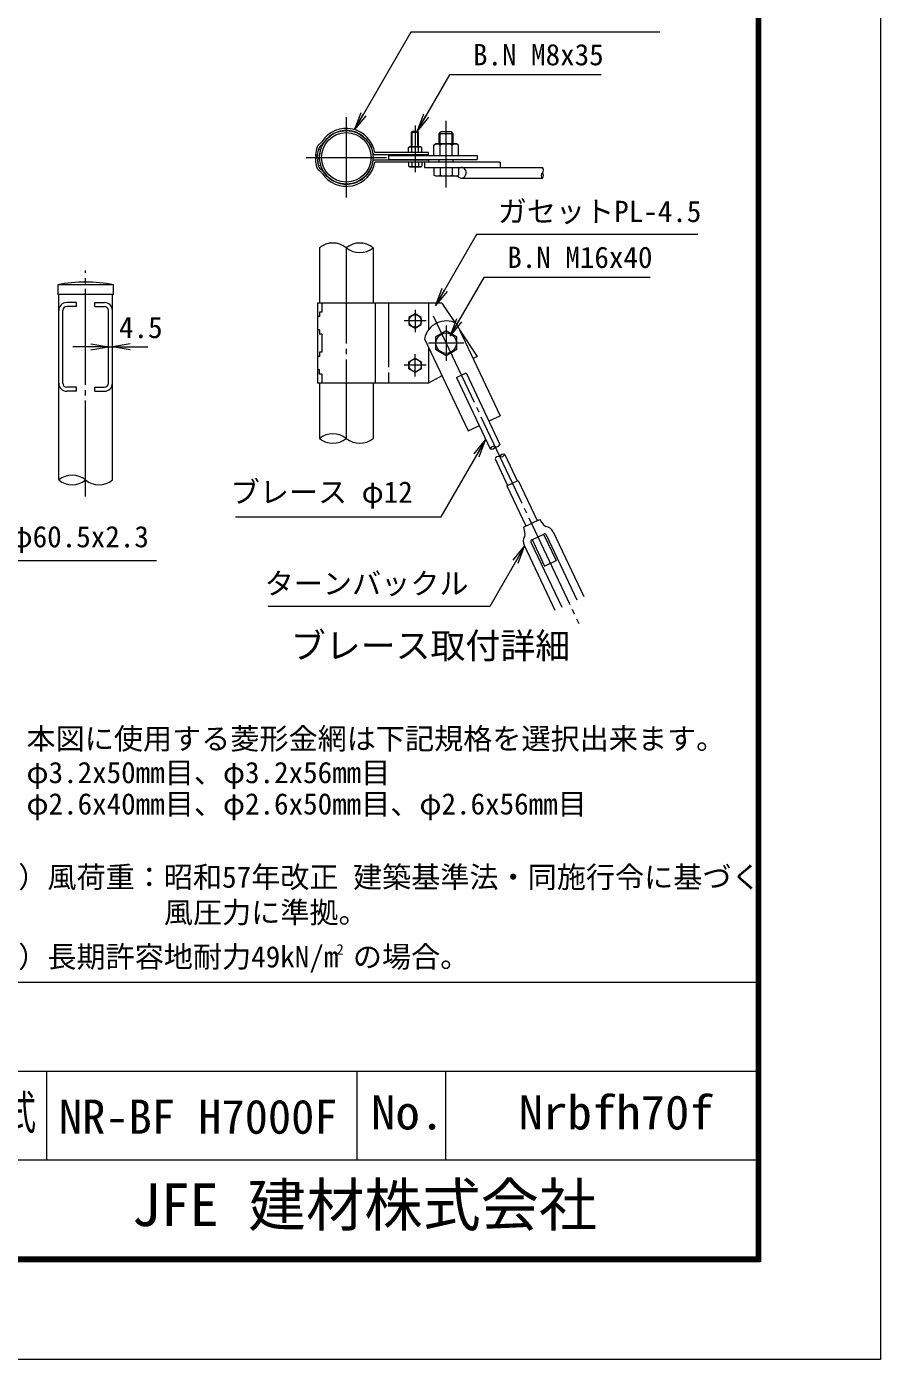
# Model space of a CAD drawing. Units: millimetres, scale not verified. Extents: x -10500 to 10500, y -7425 to 7425.
# Drawn here: x 5689 to 10500, y -7425 to 86 of the extents above; entities that cross this region are included whole.
import ezdxf
from ezdxf.enums import TextEntityAlignment as Align

# ---------------------------------------------------------------- set-up
doc = ezdxf.new("R2010")
doc.units = ezdxf.units.MM
doc.header["$LTSCALE"] = 30
doc.linetypes.add('LONG_CHAIN', pattern=[21, 18, -1, 1, -1])
doc.linetypes.add('LONG_DASHED2', pattern=[13, 12, -1])
for name, color, linetype, lineweight in [('0-0_D-TTL', 7, 'Continuous', 9), ('0-1_D-TTL-TXT', 7, 'Continuous', 9), ('0-2_D-STR-TXT', 7, 'Continuous', 9), ('0-4_D-STR1', 1, 'Continuous', 9), ('0-7_D-BMK', 2, 'LONG_CHAIN', 9), ('0-8_D-STR-DIM', 7, 'Continuous', 9), ('0-9_0', 7, 'Continuous', 9), ('0-A_D-STR3', 3, 'Continuous', 9)]:
    doc.layers.add(name, color=color, linetype=linetype, lineweight=lineweight)
doc.styles.add('ＭＳ ゴシック', font='')
doc.styles.get('ＭＳ ゴシック').set_extended_font_data('MS Gothic')

# ---------------------------------------------------------------- blocks, each defined once
blk = doc.blocks.new('M8 側')
at = {"layer": '0-9_0'}
for p, q in [((-225.2, 173.3), (-187.5, 195)), ((-225.2, 0), (-225.2, 173.3)), ((225.2, 0), (-225.2, 0)), ((187.5, 195), (-187.5, 195)), ((-112.6, 0), (-112.6, 173.3)), ((112.6, 0), (112.6, 173.3)), ((225.2, 173.3), (187.5, 195)), ((225.2, 0), (225.2, 173.3))]:
    blk.add_line(p, q, dxfattribs=at)
for centre, radius, start, end in [((-168.9, 91), 99.7, 55.61586, 124.38414), ((0, -181.9), 372.6, 72.4121, 107.5879), ((168.9, 91), 99.7, 55.61585, 124.38416)]:
    blk.add_arc(centre, radius, start, end, dxfattribs=at)
blk = doc.blocks.new('_Open')
at = {"layer": '0-9_0'}
blk.add_line((-30, 5), (0, 0), dxfattribs=at)
blk.add_lwpolyline([(-30, -5), (0, 0), (-30, 0)], dxfattribs=at)

msp = doc.modelspace()

# ---------------------------------------------------------------- linework, layer by layer
at = {"layer": '0-0_D-TTL'}
for p, q in [((5300, -5300), (9800, -5300)), ((5300, -5800), (9800, -5800)), ((5800, -5800), (5800, -6300)), ((7550, -5800), (7550, -6300)), ((8050, -5800), (8050, -6300)), ((5300, -6300), (9800, -6300))]:
    msp.add_line(p, q, dxfattribs=at)
at = {"layer": '0-0_D-TTL', "color": 2}
msp.add_lwpolyline([(-10500, 7425), (10500, 7425), (10500, -7425), (-10500, -7425)], close=True, dxfattribs=at)
at = {"layer": '0-0_D-TTL'}
for points in [[(-9825, 6875), (9825, 6875), (9825, -6875), (-9825, -6875)], [(-9818.75, 6868.75), (9818.75, 6868.75), (9818.75, -6868.75), (-9818.75, -6868.75)], [(-9812.5, 6862.5), (9812.5, 6862.5), (9812.5, -6862.5), (-9812.5, -6862.5)], [(-9806.25, 6856.25), (9806.25, 6856.25), (9806.25, -6856.25), (-9806.25, -6856.25)], [(-9800, 6850), (9800, 6850), (9800, -6850), (-9800, -6850)]]:
    msp.add_lwpolyline(points, close=True, dxfattribs=at)
at = {"layer": '0-2_D-STR-TXT'}
for points in [[(9256.64, 55.8), (7853.95, 55.8), (7537.63, -492.08)], [(8925.79, -185.18), (8071.96, -185.18), (7890.14, -500.11)], [(9471.2, -1085.53), (8223.97, -1085.53), (7994.66, -1482.7)], [(9203.33, -1327.3), (8265.11, -1327.3), (8076.41, -1654.13)], [(6865.79, -2676.66), (8024.83, -2676.66), (8274.2, -2244.73)], [(6420.09, -2924.35), (5061.15, -2924.35), (4845.48, -2454.33)], [(7050.02, -3179.49), (8300.43, -3179.49), (8494.13, -2843.99)]]:
    msp.add_lwpolyline(points, dxfattribs=at)
at = {"layer": '0-4_D-STR1'}
for p, q in [((7339.02, -1159.92), (7339.02, -1472.42)), ((7641.52, -1159.92), (7641.52, -1472.42)), ((5863.7, -1368.67), (5863.7, -1423.67)), ((6178.2, -1368.67), (5863.7, -1368.67)), ((6178.2, -1423.67), (5863.7, -1423.67)), ((5869.7, -2468.74), (5869.7, -1423.67)), ((6172.2, -2468.74), (6172.2, -1423.67)), ((6178.2, -1423.67), (6178.2, -1368.67)), ((5969.53, -1468.67), (5914.53, -1468.67)), ((5969.7, -1491.17), (5914.7, -1491.17)), ((5969.7, -1491.17), (5969.7, -1468.67)), ((6072.2, -1491.17), (6072.2, -1468.67)), ((6072.2, -1491.17), (6127.2, -1491.17)), ((6072.37, -1468.67), (6127.37, -1468.67)), ((5892.2, -1923.67), (5892.2, -1513.67)), ((6149.7, -1923.67), (6149.7, -1513.67)), ((7339.02, -1922.42), (7339.02, -2234.92)), ((7641.52, -1922.42), (7641.52, -2234.92)), ((5969.7, -1968.67), (5914.7, -1968.67)), ((6072.2, -1968.67), (6127.2, -1968.67))]:
    msp.add_line(p, q, dxfattribs=at)
for points in [[(5969.7, -1968.67), (5969.7, -1946.17), (5914.7, -1946.17)], [(6072.2, -1968.67), (6072.2, -1946.17), (6127.2, -1946.17)]]:
    msp.add_lwpolyline(points, dxfattribs=at)
for radius in [151.25, 139.75]:
    msp.add_circle((7490.27, -650.35), radius, dxfattribs=at)
for centre, radius, start, end in [((6020.95, -2174.82), 821.34, 78.96219, 101.03781), ((5914.7, -1513.67), 45, 90, 180), ((5914.7, -1513.67), 22.5, 90, 180), ((6127.2, -1513.67), 45, 0, 90), ((6127.2, -1513.67), 22.5, 0, 90), ((5914.7, -1923.67), 45, 180, 270), ((5914.7, -1923.67), 22.5, 180, 270), ((6127.2, -1923.67), 45, 270, 0), ((6127.2, -1923.67), 22.5, 270, 0)]:
    msp.add_arc(centre, radius, start, end, dxfattribs=at)
at = {"layer": '0-7_D-BMK'}
for p, q in [((7490.27, -423.47), (7490.27, -877.22)), ((8053.02, -819.35), (8053.02, -444.35)), ((7878.02, -471.62), (7878.02, -733.57)), ((7263.4, -650.35), (7717.15, -650.35)), ((7490.27, -1159.92), (7490.27, -2234.92)), ((6020.95, -2561.65), (6020.95, -1288.67)), ((7940.52, -1572.42), (7815.52, -1572.42)), ((7878.02, -1509.92), (7878.02, -1634.92)), ((7979.83, -1542.71), (8800.67, -3277.6)), ((8053.02, -1597.42), (8053.02, -1797.42)), ((8153.02, -1697.42), (7953.02, -1697.42)), ((7878.02, -1884.92), (7878.02, -1759.92)), ((7940.52, -1822.42), (7815.52, -1822.42))]:
    msp.add_line(p, q, dxfattribs=at)
at = {"layer": '0-8_D-STR-DIM'}
for p, q in [((6049.7, -1718.67), (5949.7, -1718.67)), ((6149.7, -1718.67), (6172.2, -1718.67)), ((6272.2, -1718.67), (6372.2, -1718.67))]:
    msp.add_line(p, q, dxfattribs=at)
for centre, radius, start, end in [((8610.49, -751.85), 21.28, 135.18146, 224.81854), ((8580.3, -721.85), 21.28, 315.18146, 44.81854), ((8580.3, -751.85), 21.28, 315.18146, 44.81854), ((7414.65, -1253.22), 120.11, 50.97549, 129.02451), ((7565.9, -1253.22), 120.11, 50.97549, 129.02451), ((7565.9, -1066.61), 120.11, 230.97549, 309.02451), ((7414.65, -2328.22), 120.11, 50.97549, 129.02451), ((7414.65, -2141.61), 120.11, 230.97549, 309.02451), ((7565.9, -2141.61), 120.11, 230.97549, 309.02451), ((8321.94, -2300.86), 21.28, 70.5023, 160.13939), ((8309.03, -2273.57), 21.28, 250.5023, 340.13939), ((8336.15, -2260.74), 21.28, 250.5023, 340.13939), ((8375.79, -2344.52), 21.28, 70.5023, 160.13939), ((8362.88, -2317.23), 21.28, 250.5023, 340.13939), ((8348.67, -2357.35), 21.28, 70.5023, 160.13939), ((5945.32, -2561.79), 119.91, 50.89748, 129.10252), ((5945.32, -2375.07), 120.39, 231.0856, 308.9144), ((6096.57, -2375.12), 120.35, 231.06955, 308.93045)]:
    msp.add_arc(centre, radius, start, end, dxfattribs=at)
at = {"layer": '0-A_D-STR3'}
for p, q in [((7858.02, -507.85), (7864.02, -501.85)), ((7858.02, -507.85), (7898.02, -507.85)), ((7858.02, -591.35), (7858.02, -507.85)), ((7861.77, -591.35), (7861.77, -504.1)), ((7864.02, -501.85), (7892.02, -501.85)), ((7898.02, -507.85), (7892.02, -501.85)), ((7894.27, -591.35), (7894.27, -504.1)), ((7898.02, -591.35), (7898.02, -507.85)), ((8013.02, -516.85), (8023.02, -506.85)), ((8093.02, -516.85), (8013.02, -516.85)), ((8013.02, -574.1), (8013.02, -516.85)), ((8019.02, -574.1), (8019.02, -510.85)), ((8083.02, -506.85), (8023.02, -506.85)), ((8093.02, -516.85), (8083.02, -506.85)), ((8087.02, -574.1), (8087.02, -510.85)), ((8093.02, -574.1), (8093.02, -516.85)), ((7342.51, -572.95), (7338.37, -575.76)), ((7348.98, -582.45), (7344.84, -585.27)), ((8110.52, -574.1), (7995.52, -574.1)), ((8018.38, -639.1), (8018.38, -580.9)), ((8087.66, -639.1), (8087.66, -580.9)), ((7316.67, -635.31), (7328.19, -635.31)), ((7323.38, -649.4), (7324.45, -648.32)), ((7331.51, -657.53), (7332.59, -656.45)), ((7334.3, -604.05), (7345.55, -606.43)), ((7953.02, -635.35), (7647.93, -635.35)), ((7953.02, -665.35), (7647.93, -665.35)), ((7953.02, -623.85), (7651.36, -623.85)), ((7728.02, -639.1), (8228.02, -639.1)), ((7728.02, -639.1), (7728.02, -661.6)), ((7728.02, -661.6), (8228.02, -661.6)), ((7953.02, -635.35), (7953.02, -623.85)), ((7953.02, -665.35), (7953.02, -676.85)), ((8013.02, -676.85), (8013.02, -661.6)), ((8093.02, -676.85), (8093.02, -661.6)), ((8228.02, -639.1), (8228.02, -661.6)), ((7334.3, -696.64), (7345.55, -694.26)), ((7342.51, -727.74), (7338.37, -724.93)), ((7348.98, -718.24), (7344.84, -715.42)), ((8357.26, -676.85), (7651.36, -676.85)), ((7840.5, -676.85), (7840.5, -699.86)), ((7846.52, -703.35), (7840.5, -699.86)), ((7846.52, -703.35), (7909.52, -703.35)), ((7859.26, -676.85), (7859.26, -699.86)), ((7896.79, -676.85), (7896.79, -699.86)), ((7909.52, -703.35), (7915.55, -699.86)), ((7915.55, -676.85), (7915.55, -699.86)), ((7930.55, -676.85), (7930.55, -706.85)), ((7930.55, -706.85), (8595.39, -706.85)), ((7983.74, -706.85), (7983.74, -750.04)), ((7995.52, -756.85), (7983.74, -750.04)), ((8018.38, -706.85), (8018.38, -750.04)), ((8087.66, -706.85), (8087.66, -750.04)), ((8110.52, -756.85), (8122.3, -750.04)), ((8122.3, -706.85), (8122.3, -750.04)), ((8357.26, -676.85), (8357.26, -706.85)), ((8110.52, -756.85), (7995.52, -756.85)), ((8138.56, -766.85), (8595.39, -766.85)), ((7327.52, -1472.42), (7327.52, -1922.42)), ((8028.02, -1472.42), (7327.52, -1472.42)), ((7352.52, -1472.42), (7352.52, -1522.42)), ((7653.02, -1472.42), (7653.02, -1922.42)), ((7953.02, -1472.42), (7953.02, -1622.42)), ((8028.02, -1472.42), (8101.1, -1582.03)), ((7339.02, -1547.42), (7327.52, -1547.42)), ((7352.52, -1522.42), (7339.02, -1522.42)), ((7339.02, -1522.42), (7339.02, -1547.42)), ((7339.02, -1622.42), (7327.52, -1622.42)), ((7339.02, -1622.42), (7339.02, -1647.42)), ((7352.52, -1647.42), (7339.02, -1647.42)), ((7352.52, -1647.42), (7352.52, -1747.42)), ((8111.34, -1586.85), (8357.26, -2106.61)), ((7930.55, -1672.39), (8176.47, -2192.15)), ((7953.02, -1719.88), (7953.02, -1922.42)), ((7339.02, -1772.42), (7327.52, -1772.42)), ((7339.02, -1747.42), (7339.02, -1772.42)), ((7352.52, -1747.42), (7339.02, -1747.42)), ((7339.02, -1847.42), (7327.52, -1847.42)), ((7339.02, -1872.42), (7339.02, -1847.42)), ((7352.52, -1872.42), (7339.02, -1872.42)), ((7352.52, -1872.42), (7352.52, -1922.42)), ((8111.44, -1891.03), (8165.68, -1865.37)), ((8165.68, -1865.37), (8356.16, -2267.97)), ((7953.02, -1922.42), (7327.52, -1922.42)), ((8029.19, -1880.87), (7953.02, -1922.42)), ((8111.44, -1891.03), (8301.93, -2293.63)), ((8176.47, -2192.15), (8237.49, -2163.28)), ((8296.24, -2135.48), (8357.26, -2106.61)), ((8382.89, -2324.46), (8453.57, -2473.83)), ((8328.66, -2350.12), (8399.33, -2499.49)), ((8394.36, -2501.85), (8458.54, -2471.48)), ((8458.54, -2471.48), (8565.46, -2697.46)), ((8394.36, -2501.85), (8501.28, -2727.83)), ((8488.17, -2734.03), (8578.57, -2691.26)), ((8578.57, -2691.26), (8602.81, -2722.94)), ((8488.17, -2734.03), (8497.3, -2772.86)), ((8535.83, -2805.52), (8603.62, -2773.44)), ((8601.81, -2774.29), (8672.38, -2923.44)), ((8616.94, -2778.2), (8790.15, -3144.29)), ((8655.35, -2760.03), (8828.57, -3126.12)), ((8492.65, -2837.01), (8665.86, -3203.1)), ((8531.06, -2818.83), (8704.28, -3184.92)), ((8537.63, -2804.66), (8608.2, -2953.81)), ((8608.2, -2953.81), (8672.38, -2923.44))]:
    msp.add_line(p, q, dxfattribs=at)
at = {"layer": '0-A_D-STR3', "linetype": 'LONG_DASHED2'}
msp.add_line((7728.02, -1472.42), (7728.02, -1922.42), dxfattribs=at)
at = {"layer": '0-A_D-STR3'}
for points in [[(7983.74, -639.1), (7983.74, -580.9), (7995.52, -574.1)], [(8122.3, -639.1), (8122.3, -580.9), (8110.52, -574.1)], [(8128.51, -1623.15), (8228.02, -1772.42), (8205.06, -1784.94)]]:
    msp.add_lwpolyline(points, dxfattribs=at)
for points in [[(7878.02, -1531.92), (7842.95, -1552.17), (7842.95, -1592.67), (7878.02, -1612.92), (7913.1, -1592.67), (7913.1, -1552.17)], [(8053.02, -1628.14), (7993.02, -1662.78), (7993.02, -1732.06), (8053.02, -1766.7), (8113.02, -1732.06), (8113.02, -1662.78)], [(7878.02, -1862.92), (7842.95, -1842.67), (7842.95, -1802.17), (7878.02, -1781.92), (7913.1, -1802.17), (7913.1, -1842.67)]]:
    msp.add_lwpolyline(points, close=True, dxfattribs=at)
for centre, radius in [((7878.02, -1572.42), 35.17), ((8053.02, -1697.42), 57.5), ((7878.02, -1822.42), 35.17)]:
    msp.add_circle(centre, radius, dxfattribs=at)
for centre, radius, start, end in [((7490.27, -650.35), 163.25, 9.34203, 146.56403), ((7490.27, -650.35), 151.75, 8.12234, 146.58211), ((7490.27, -650.35), 174.25, 160.23213, 175.04957), ((7357.43, -602.95), 33.21, 125.43571, 159.52262), ((7490.27, -650.35), 162.75, 160.25412, 176.75773), ((7357.43, -602.95), 21.71, 125.43571, 159.52262), ((7307.45, -529.03), 56.17, 307.86461, 326.1), ((7307.45, -529.03), 67.67, 307.86461, 326.1), ((8001.06, -606.21), 30.67, 55.61587, 124.38413), ((8053.02, -690.18), 114.64, 72.41211, 107.58789), ((8104.98, -606.21), 30.67, 55.61587, 124.38413), ((7339.64, -665.66), 23, 135, 183.94314), ((7355.39, -635.23), 38.71, 180.11864, 206.55208), ((7561.86, -650.35), 245.75, 183.94314, 192.30868), ((7316.32, -640.19), 11.5, 315, 357.63166), ((7339.64, -665.66), 11.5, 135, 183.94314), ((7561.86, -650.35), 234.25, 183.94314, 192.20298), ((7490.27, -650.35), 162.75, 185.10988, 196.53121), ((7316.32, -640.19), 23, 315, 357.63166), ((7490.27, -650.35), 151.25, 163.12037, 174.6988), ((7490.27, -650.35), 151.75, 213.41789, 351.87766), ((7647.93, -627.85), 7.5, 188.12234, 270), ((7647.93, -672.85), 7.5, 90, 171.87766), ((7359.78, -691.6), 39.62, 186.00109, 237.89976), ((7359.78, -691.6), 28.12, 186.00109, 237.89976), ((7307.45, -771.66), 56.17, 33.9, 52.13539), ((7307.45, -771.66), 67.67, 33.9, 52.13539), ((7490.27, -650.35), 163.25, 213.43597, 350.65797), ((7849.88, -686.15), 16.61, 235.61585, 304.38415), ((7878.02, -640.67), 62.1, 252.4121, 287.5879), ((7906.17, -686.15), 16.61, 235.61585, 304.38415), ((8001.06, -724.73), 30.67, 235.61585, 304.38414), ((8053.02, -640.76), 114.64, 252.41211, 287.58789), ((8104.98, -724.73), 30.67, 235.61586, 304.38415), ((8053.02, -1697.42), 125, 62.19074, 168.45095), ((8477.83, -2777.43), 20, 329.20196, 13.22159), ((8618.69, -2710.79), 20, 217.4201, 261.43973), ((8607.9, -2782.48), 10, 25.32084, 115.32084), ((8607.9, -2782.48), 52.5, 25.32084, 81.43973), ((8540.1, -2814.56), 52.5, 149.20196, 205.32084), ((8540.1, -2814.56), 10, 115.32084, 205.32084)]:
    msp.add_arc(centre, radius, start, end, dxfattribs=at)
msp.add_ellipse((8138.56, -736.85), major_axis=(0, 30), ratio=0.903927, start_param=2.1647034, end_param=6.9259796, dxfattribs=at)

# ---------------------------------------------------------------- block references
at = {"layer": '0-2_D-STR-TXT', "xscale": 3.333333, "yscale": 3.333333}
for p, rotation in [((7536.63, -493.81), 240), ((7889.14, -501.85), 240), ((7993.66, -1484.43), 240), ((8075.41, -1655.86), 240), ((8275.2, -2242.99), 60), ((8495.13, -2842.26), 60)]:
    msp.add_blockref('_Open', p, dxfattribs=dict(at, rotation=rotation))
at = {"layer": '0-8_D-STR-DIM', "xscale": 3.333333, "yscale": 3.333333}
msp.add_blockref('_Open', (6149.7, -1718.67), dxfattribs=at)
at = {"layer": '0-8_D-STR-DIM', "xscale": 3.333333, "yscale": 3.333333, "rotation": 180}
msp.add_blockref('_Open', (6172.2, -1718.67), dxfattribs=at)
at = {"layer": '0-A_D-STR3', "xscale": 0.1666667, "yscale": 0.1666667}
msp.add_blockref('M8 側', (7878.02, -623.85), dxfattribs=at)

# ---------------------------------------------------------------- texts
at = {"layer": '0-1_D-TTL-TXT', "style": 'ＭＳ ゴシック'}
for s, height, p in [('ブレース取付詳細', 144.3, (7177.31, -3518)), ('（備\u3000考）本図に使用する菱形金網は下記規格を選択出来ます。', 120.3, (4867.54, -4022.87)), ('\u3000\u3000\u3000\u3000\u3000φ3.2x50mm目、φ3.2x56mm目', 120.3, (4867.54, -4213.59)), ('\u3000\u3000\u3000\u3000\u3000φ2.6x40mm目、φ2.6x50mm目、φ2.6x56mm目', 120.3, (4867.54, -4390.32)), ('（設計条件）風荷重：昭和57年改正 建築基準法・同施行令に基づく', 120.3, (4821.2, -4803.18)), ('\u3000\u3000\u3000\u3000\u3000\u3000\u3000\u3000\u3000\u3000風圧力に準拠。', 120.3, (4821.2, -5002.16)), ('（基礎条件）長期許容地耐力49kN/m の場合。', 120.3, (4821.2, -5252.16)), ('2', 60.13, (7434.88, -5162.63)), ('NR-BF H7000F', 192.4, (5870.62, -6211.16)), ('JFE 建材株式会社', 240.5, (6280.95, -6746.26))]:
    msp.add_text(s, height=height, dxfattribs=at).set_placement(p, align=Align.BOTTOM_LEFT)
for s, width, p in [('型式', 0.65, (5400.67, -6187.01)), ('Nrbfh70f', 1.05, (8461.67, -6187.01)), ('No.', 1.05, (7630, -6187.01))]:
    msp.add_text(s, height=192.4, dxfattribs=dict(at, width=width)).set_placement(p, align=Align.BOTTOM_LEFT)
at = {"layer": '0-2_D-STR-TXT', "style": 'ＭＳ ゴシック'}
for s, p in [('B.N M8x35', (8204.35, -167.68)), ('ガセットPL-4.5', (8343.66, -1051.21)), ('B.N M16x40', (8397.49, -1309.8)), ('ブレース φ12', (6838.51, -2633.14)), ('控柱 φ60.5x2.3', (5188.46, -2884.32)), ('ターンバックル', (7030.35, -3148.35))]:
    msp.add_text(s, height=120.3, dxfattribs=at).set_placement(p, align=Align.BOTTOM_LEFT)
at = {"layer": '0-8_D-STR-DIM', "style": 'ＭＳ ゴシック'}
msp.add_text('4.5', height=120.3, dxfattribs=at).set_placement((6209.47, -1705.12), align=Align.BOTTOM_LEFT)

doc.saveas('drawing.dxf')
